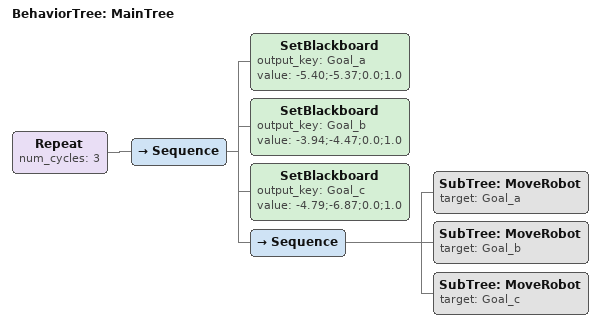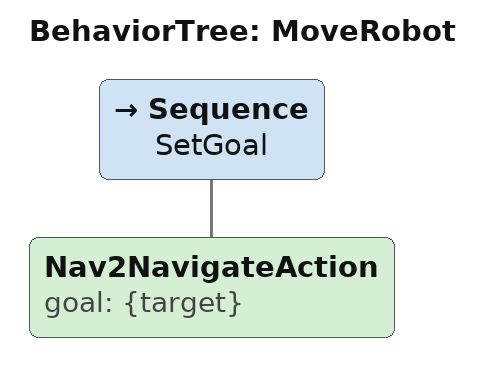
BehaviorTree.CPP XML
<root BTCPP_format="4" main_tree_to_execute = "MainTree">
    <BehaviorTree ID="MainTree">
        <Repeat num_cycles="3">
            <Sequence>
                <SetBlackboard output_key="Goal_a" value="-5.40;-5.37;0.0;1.0" />
                <SetBlackboard output_key="Goal_b" value="-3.94;-4.47;0.0;1.0" />
                <SetBlackboard output_key="Goal_c" value="-4.79;-6.87;0.0;1.0" />
                <Sequence>
                    <SubTree ID="MoveRobot" target="Goal_a" />
                    <SubTree ID="MoveRobot" target="Goal_b" />
                    <SubTree ID="MoveRobot" target="Goal_c" />
                </Sequence>
            </Sequence>
        </Repeat>
    </BehaviorTree>

    <BehaviorTree ID="MoveRobot">
        <Sequence name="SetGoal">
            <Nav2NavigateAction goal="{target}" />
        </Sequence>
    </BehaviorTree>
</root>
